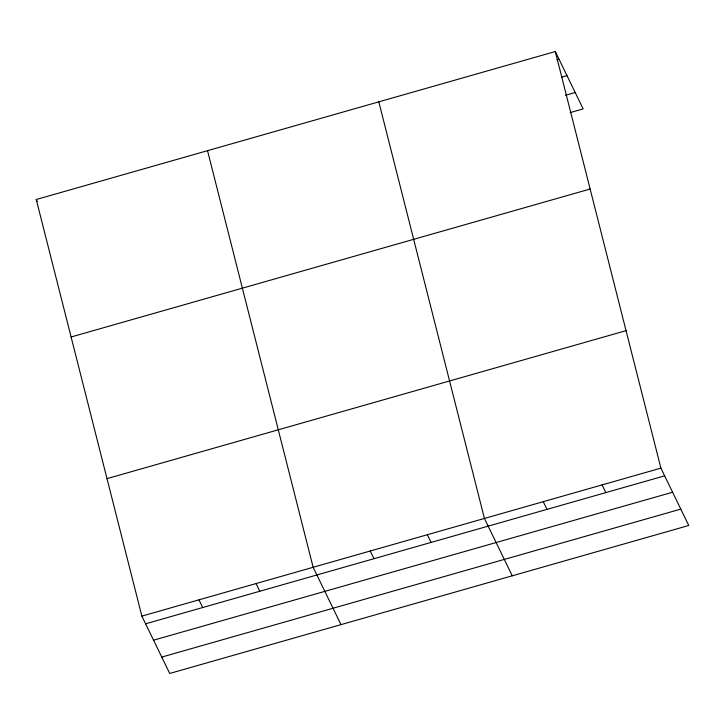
<?xml version="1.0" encoding="UTF-8"?>
<svg xmlns="http://www.w3.org/2000/svg" width="725" height="725" viewBox="0 0 725 725"><rect width="100%" height="100%" fill="white"/><g stroke="black" fill="none" stroke-linecap="round" stroke-linejoin="round"><path stroke-width="1.09" d="M555.287 51.538L660.901 468.142L688.75 525.489L169.713 673.462L141.864 616.114L36.25 199.511L555.287 51.538L583.136 108.886L570.067 112.62M556.845 59.858L559.029 59.233M561.54 77.176L566.986 75.617M565.373 95.301L575.179 92.501M71.104 336.989L590.141 189.017M107.01 478.636L626.047 330.663M141.864 616.114L660.901 468.142M145.598 623.808L664.644 475.836M153.555 640.193L672.601 492.23M161.757 657.077L680.793 509.104M602.076 484.916L605.819 492.61M543.252 501.682L546.994 509.376M512.276 575.804L484.427 518.447L378.812 101.844M427.333 534.724L431.076 542.427M370.239 551.009L373.982 558.703M340.995 624.633L313.146 567.285L207.531 150.673M256.052 583.562L259.795 591.256M36.25 199.511L37.183 201.432M198.958 599.838L202.692 607.532"/></g></svg>
